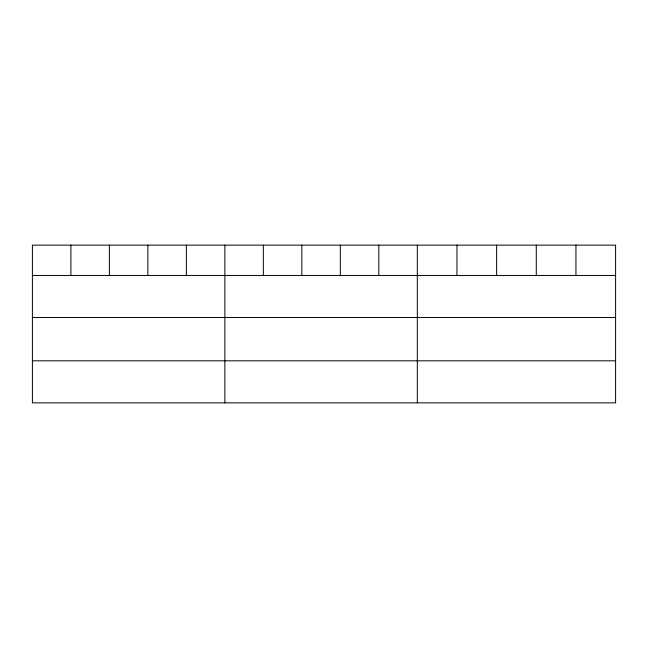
<?xml version="1.0" encoding="UTF-8"?>
<svg xmlns="http://www.w3.org/2000/svg" width="648" height="648" viewBox="0 0 648 648"><rect width="100%" height="100%" fill="white"/><g stroke="black" fill="none" stroke-linecap="round" stroke-linejoin="round"><path stroke-width="0.97" d="M615.6 317.496L615.6 245.138L32.4 245.138L32.4 402.862L615.6 402.862L615.6 317.496L32.4 317.496M32.4 275.449L615.6 275.449M32.4 360.815L615.6 360.815M575.942 245.138L575.942 275.449M536.285 245.138L536.285 275.449M496.627 245.138L496.627 275.449M456.97 245.138L456.97 275.449M417.312 245.138L417.312 402.862M378.821 245.138L378.821 275.449M340.33 245.138L340.33 275.449M301.838 245.138L301.838 275.449M263.347 245.138L263.347 275.449M224.856 245.138L224.856 402.862M186.365 245.138L186.365 275.449M147.874 245.138L147.874 275.449M109.382 245.138L109.382 275.449M70.891 245.138L70.891 275.449"/></g></svg>
